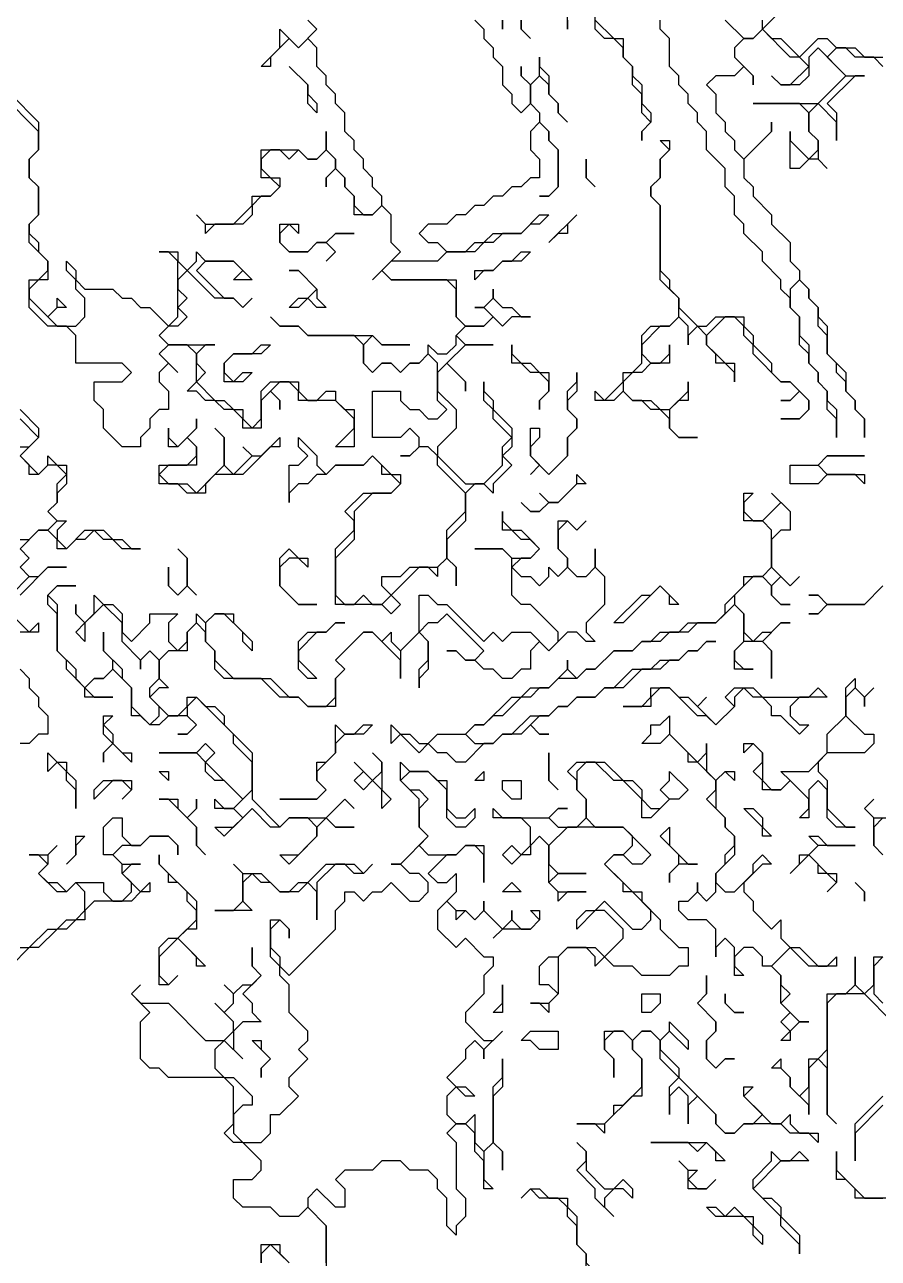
# Model space of a CAD drawing. Header units: metres. Extents: x 0 to 96.9, y 0 to 54.3.
# Drawn here: x 62.75 to 71.95, y 7.85 to 21.15 of the extents above; entities that cross this region are included whole.
import ezdxf

# ---------------------------------------------------------------- set-up
doc = ezdxf.new("R2010")
doc.units = ezdxf.units.M

msp = doc.modelspace()

# ---------------------------------------------------------------- linework, layer by layer
for points in [[(68.6, 21.2), (68.6, 21.1), (68.6, 21.3)], [(68.9, 21.2), (69.1, 21), (69.2, 21), (69.2, 20.8), (69.3, 20.7), (69.3, 20.6), (69.4, 20.5), (69.4, 20.3), (69.5, 20.2), (69.5, 20.1), (69.4, 20), (69.4, 19.9), (69.4, 20), (69.5, 20.1), (69.4, 20.2), (69.4, 20.4), (69.3, 20.5), (69.3, 20.7), (69.2, 20.8), (69.2, 20.9), (69.1, 21), (69, 21), (68.9, 21.1), (68.9, 21.3)], [(71, 21.4), (70.7, 21.1), (70.8, 21), (70.9, 21), (71.1, 20.8), (71.3, 21), (71.4, 21), (71.5, 20.9), (71.7, 20.9), (71.8, 20.8), (72, 20.8)], [(67.6, 21.2), (67.7, 21.1), (67.7, 21), (67.8, 20.9), (67.8, 20.8), (67.9, 20.7), (67.9, 20.5), (68, 20.4), (68, 20.3), (68.1, 20.2), (68.2, 20.3), (68.2, 20.5), (68.1, 20.6), (68.1, 20.7), (68.1, 20.6), (68.2, 20.5), (68.3, 20.6), (68.3, 20.8), (68.3, 20.7), (68.4, 20.6), (68.4, 20.4), (68.5, 20.3), (68.5, 20.2), (68.6, 20.1), (68.5, 20.2), (68.5, 20.3), (68.4, 20.4), (68.4, 20.5), (68.3, 20.6), (68.2, 20.5), (68.2, 20.3), (68.3, 20.2), (68.3, 20.1), (68.4, 20), (68.4, 19.9), (68.5, 19.8), (68.5, 19.4), (68.4, 19.3), (68.3, 19.3), (68.4, 19.3), (68.5, 19.4), (68.5, 19.8), (68.4, 19.9), (68.4, 20), (68.3, 20.1), (68.2, 20), (68.2, 19.8), (68.3, 19.7), (68.3, 19.5), (68.2, 19.5), (68.1, 19.4), (68, 19.4), (67.9, 19.3), (67.8, 19.3), (67.7, 19.2), (67.6, 19.2), (67.5, 19.1), (67.4, 19.1), (67.3, 19), (67.1, 19), (67, 18.9), (67.1, 18.8), (67.2, 18.8), (67.3, 18.7), (67.5, 18.7), (67.6, 18.8), (67.7, 18.8), (67.8, 18.9), (68.1, 18.9), (68.3, 19.1), (68.4, 19.1), (68.3, 19), (68.2, 19), (68.1, 18.9), (67.9, 18.9), (67.8, 18.8), (67.7, 18.8), (67.6, 18.7), (67.3, 18.7), (67.2, 18.6), (66.7, 18.6), (66.6, 18.5), (66.7, 18.4), (67.4, 18.4), (67.4, 18), (67.5, 17.9), (67.7, 17.9), (67.8, 18), (67.7, 18.1), (67.6, 18.1), (67.7, 18.1), (67.8, 18.2), (67.8, 18.3), (67.8, 18.2), (67.9, 18.1), (68, 18.1), (68.1, 18), (68.2, 18), (68, 18), (67.9, 17.9), (67.8, 18), (67.7, 17.9), (67.5, 17.9), (67.4, 17.8), (67.5, 17.7), (67.8, 17.7), (67.5, 17.7), (67.3, 17.5), (67.5, 17.3), (67.5, 17.2), (67.5, 17.3), (67.3, 17.5), (67.2, 17.4), (67.2, 17.2), (67.4, 17), (67.4, 16.8), (67.2, 16.6), (67.2, 16.5), (67.5, 16.2), (67.7, 16.2), (67.9, 16.4), (67.9, 16.6), (68, 16.7), (67.8, 16.9), (67.8, 17), (67.7, 17.1), (67.7, 17.3), (67.7, 17.2), (67.8, 17.1), (67.8, 17), (68, 16.8), (68, 16.6), (67.9, 16.5), (68, 16.4), (67.8, 16.2), (67.8, 16.1), (67.7, 16.2), (67.6, 16.2), (67.5, 16.1), (67.5, 15.8), (67.3, 15.6), (67.3, 15.4), (67.4, 15.3), (67.4, 15.1), (67.4, 15.3), (67.3, 15.4), (67.2, 15.3), (67.2, 15.2), (67.1, 15.3), (67, 15.3), (66.7, 15), (66.8, 14.9), (66.7, 14.8), (66.6, 14.9), (66.1, 14.9), (66.1, 15.5), (66.3, 15.7), (66.3, 15.8), (66.2, 15.9), (66.4, 16.1), (66.7, 16.1), (66.8, 16.2), (66.7, 16.3), (66.6, 16.3), (66.6, 16.4), (66.5, 16.5), (66.4, 16.4), (66.1, 16.4), (66, 16.3), (65.9, 16.3), (65.8, 16.2), (65.7, 16.2), (65.6, 16.1), (65.6, 16), (65.6, 16.4), (65.7, 16.4), (65.8, 16.5), (65.7, 16.6), (65.7, 16.7), (65.9, 16.5), (65.9, 16.4), (66, 16.3), (66.1, 16.4), (66.4, 16.4), (66.5, 16.5), (66.7, 16.3), (66.8, 16.3), (66.8, 16.2), (66.7, 16.1), (66.5, 16.1), (66.3, 15.9), (66.3, 15.6), (66.1, 15.4), (66.1, 15), (66.2, 14.9), (66.3, 14.9), (66.4, 15), (66.5, 14.9), (66.6, 14.9), (66.7, 15), (66.6, 15.1), (66.6, 15.2), (66.8, 15.2), (66.9, 15.3), (67.2, 15.3), (67.3, 15.4), (67.3, 15.7), (67.5, 15.9), (67.5, 16.1), (67.2, 16.4), (67.2, 16.5), (67.1, 16.6), (67, 16.6), (66.9, 16.5), (66.8, 16.5), (66.9, 16.5), (67, 16.6), (67, 16.7), (66.9, 16.8), (66.8, 16.7), (66.5, 16.7), (66.5, 17.2), (66.8, 17.2), (66.8, 17.1), (66.9, 17), (67, 17), (67.1, 16.9), (67.2, 16.9), (67.3, 17), (67.2, 17.1), (67.2, 17.5), (67.1, 17.6), (67, 17.5), (66.9, 17.5), (66.8, 17.4), (66.7, 17.5), (66.6, 17.5), (66.5, 17.4), (66.4, 17.5), (66.4, 17.7), (66.3, 17.8), (65.8, 17.8), (65.7, 17.9), (65.5, 17.9), (65.4, 18), (65.5, 17.9), (65.7, 17.9), (65.8, 17.8), (66.5, 17.8), (66.6, 17.7), (66.9, 17.7), (66.6, 17.7), (66.5, 17.8), (66.4, 17.7), (66.4, 17.5), (66.5, 17.4), (66.6, 17.5), (66.7, 17.5), (66.8, 17.4), (66.9, 17.5), (67, 17.5), (67.1, 17.6), (67.1, 17.7), (67.2, 17.6), (67.3, 17.6), (67.4, 17.7), (67.4, 17.8), (67.5, 17.9), (67.4, 18), (67.4, 18.3), (67.3, 18.4), (66.7, 18.4), (66.6, 18.5), (66.5, 18.4), (66.8, 18.7), (66.7, 18.8), (66.7, 19.1), (66.6, 19.2), (66.5, 19.1), (66.3, 19.1), (66.3, 19.3), (66.2, 19.4), (66.2, 19.5), (66.1, 19.6), (66, 19.5), (66, 19.4), (66, 19.5), (66.1, 19.6), (66.1, 19.7), (66, 19.8), (65.9, 19.7), (65.8, 19.7), (65.7, 19.8), (65.6, 19.7), (65.5, 19.8), (65.4, 19.8), (65.3, 19.7), (65.3, 19.6), (65.4, 19.5), (65.5, 19.5), (65.5, 19.4), (65.4, 19.3), (65.3, 19.3), (65.2, 19.2), (65.2, 19.1), (65.1, 19), (64.8, 19), (64.7, 18.9), (64.7, 19), (64.6, 19.1), (64.7, 19), (65, 19), (65.2, 19.2), (65.2, 19.3), (65.4, 19.3), (65.5, 19.4), (65.4, 19.5), (65.3, 19.5), (65.3, 19.8), (65.7, 19.8), (65.8, 19.7), (65.9, 19.7), (66, 19.8), (66, 20), (66, 19.8), (66.1, 19.7), (66.1, 19.6), (66.2, 19.5), (66.2, 19.4), (66.3, 19.3), (66.3, 19.2), (66.4, 19.1), (66.5, 19.1), (66.6, 19.2), (66.6, 19.3), (66.5, 19.4), (66.5, 19.5), (66.4, 19.6), (66.4, 19.7), (66.3, 19.8), (66.3, 19.9), (66.2, 20), (66.2, 20.2), (66.1, 20.3), (66.1, 20.4), (66, 20.5), (66, 20.6), (65.9, 20.7), (65.9, 20.9), (65.8, 21), (65.7, 20.9), (65.6, 21), (65.4, 20.8), (65.4, 20.7), (65.3, 20.7), (65.5, 20.9), (65.5, 21.1), (65.7, 20.9), (65.9, 21.1), (65.8, 21.2)], [(67.9, 21.2), (67.9, 21.1), (67.9, 21.2)], [(68.1, 21.2), (68.1, 21.1), (68.2, 21), (68.1, 21.1), (68.1, 21.2)], [(72, 20.7), (71.9, 20.8), (71.7, 20.8), (71.6, 20.9), (71.5, 20.9), (71.4, 20.8), (71.6, 20.6), (71.8, 20.6), (71.7, 20.6), (71.4, 20.3), (71.5, 20.2), (71.5, 19.9), (71.5, 20.1), (71.3, 20.3), (71.2, 20.2), (71.2, 20), (71.3, 19.9), (71.3, 19.7), (71.4, 19.6), (71.3, 19.7), (71.2, 19.7), (71.1, 19.6), (71, 19.6), (71, 20), (71, 19.9), (71.2, 19.7), (71.3, 19.8), (71.3, 19.9), (71.2, 20), (71.2, 20.2), (71.1, 20.3), (70.6, 20.3), (71.3, 20.3), (71.6, 20.6), (71.3, 20.9), (71.2, 20.8), (71.2, 20.6), (71.1, 20.5), (70.9, 20.5), (70.8, 20.6), (70.9, 20.5), (71, 20.5), (71.2, 20.7), (71.1, 20.8), (71, 20.8), (70.7, 21.1), (70.6, 21), (70.5, 21), (70.4, 20.9), (70.4, 20.8), (70.6, 20.6), (70.6, 20.5), (70.6, 20.6), (70.5, 20.7), (70.4, 20.6), (70.2, 20.6), (70.1, 20.5), (70.2, 20.4), (70.2, 20.2), (70.3, 20.1), (70.3, 20), (70.4, 19.9), (70.4, 19.8), (70.5, 19.7), (70.8, 20), (70.8, 20.1), (70.8, 20), (70.5, 19.7), (70.5, 19.5), (70.6, 19.4), (70.6, 19.3), (70.8, 19.1), (70.8, 19), (71, 18.8), (71, 18.6), (71.1, 18.5), (71.1, 18.4), (71.2, 18.3), (71.2, 18.2), (71.3, 18.1), (71.3, 18), (71.4, 17.9), (71.4, 17.6), (71.6, 17.4), (71.6, 17.2), (71.7, 17.1), (71.7, 17), (71.8, 16.9), (71.8, 16.7), (71.8, 16.9), (71.7, 17), (71.7, 17.1), (71.6, 17.2), (71.6, 17.3), (71.5, 17.4), (71.5, 17.5), (71.4, 17.6), (71.4, 17.8), (71.3, 17.9), (71.3, 18.1), (71.2, 18.2), (71.2, 18.3), (71.1, 18.4), (71, 18.3), (71, 18.1), (71.1, 18), (71.1, 17.8), (71.2, 17.7), (71.2, 17.5), (71.3, 17.4), (71.3, 17.3), (71.4, 17.2), (71.4, 17.1), (71.5, 17), (71.5, 16.7), (71.5, 16.9), (71.4, 17), (71.4, 17.2), (71.3, 17.3), (71.3, 17.4), (71.2, 17.5), (71.2, 17.6), (71.1, 17.7), (71.1, 18), (71, 18.1), (71, 18.2), (70.9, 18.3), (70.9, 18.4), (70.7, 18.6), (70.7, 18.7), (70.5, 18.9), (70.5, 19), (70.4, 19.1), (70.4, 19.3), (70.3, 19.4), (70.3, 19.6), (70.1, 19.8), (70.1, 20), (70, 20.1), (70, 20.2), (69.9, 20.3), (69.9, 20.4), (69.8, 20.5), (69.8, 20.6), (69.7, 20.7), (69.7, 21), (69.6, 21.1), (69.6, 21.2)], [(70.3, 21.2), (70.5, 21), (70.6, 21), (70.7, 21.1), (70.7, 21.2)], [(62.6, 20.4), (62.9, 20.1), (62.9, 19.8), (62.8, 19.7), (62.8, 19.5), (62.9, 19.4), (62.9, 19.1), (62.8, 19), (62.8, 18.9), (62.9, 18.8), (62.9, 18.7), (63, 18.6), (63, 18.4), (62.9, 18.4), (62.8, 18.3), (62.8, 18.2), (63, 18), (63.1, 18.1), (63.1, 18.2), (63.2, 18.1), (63.1, 18.1), (63, 18), (63.1, 17.9), (63.3, 17.9), (63.4, 18), (63.4, 18.2), (63.3, 18.3), (63.3, 18.4), (63.2, 18.5), (63.2, 18.6), (63.3, 18.5), (63.3, 18.4), (63.4, 18.3), (63.7, 18.3), (63.8, 18.2), (63.9, 18.2), (64, 18.1), (64.1, 18.1), (64.3, 17.9), (64.4, 18), (64.4, 18.6), (64.3, 18.7), (64.2, 18.7), (64.4, 18.7), (64.4, 18.6), (64.5, 18.5), (64.6, 18.6), (64.6, 18.7), (64.7, 18.6), (65, 18.6), (65.2, 18.4), (65, 18.4), (65.1, 18.5), (65, 18.6), (64.7, 18.6), (64.6, 18.5), (64.9, 18.2), (65, 18.2), (65.1, 18.1), (65.2, 18.2), (65.1, 18.1), (65, 18.2), (64.8, 18.2), (64.5, 18.5), (64.4, 18.4), (64.4, 18.3), (64.5, 18.2), (64.4, 18.1), (64.5, 18), (64.4, 17.9), (64.3, 17.9), (64.2, 17.8), (64.3, 17.7), (64.8, 17.7), (64.7, 17.7), (64.6, 17.6), (64.6, 17.5), (64.7, 17.4), (64.6, 17.3), (64.8, 17.1), (64.9, 17.1), (65, 17), (65.1, 17), (65.1, 16.9), (65.2, 16.8), (65.3, 16.9), (65.3, 17.2), (65.4, 17.3), (65.7, 17.3), (65.7, 17.2), (65.8, 17.1), (65.9, 17.1), (66, 17.2), (66.1, 17.2), (66.1, 17.1), (66.2, 17), (66.3, 17), (66.3, 16.6), (66.1, 16.6), (66.3, 16.8), (66.3, 16.9), (66.1, 17.1), (65.7, 17.1), (65.7, 17.2), (65.6, 17.3), (65.5, 17.3), (65.4, 17.2), (65.5, 17.1), (65.5, 17), (65.5, 17.1), (65.4, 17.2), (65.3, 17.1), (65.3, 16.8), (65.1, 16.8), (65.1, 16.9), (65, 17), (64.9, 17), (64.8, 17.1), (64.7, 17.1), (64.6, 17.2), (64.5, 17.2), (64.6, 17.3), (64.6, 17.6), (64.5, 17.7), (64.3, 17.7), (64.2, 17.6), (64.4, 17.4), (64.3, 17.5), (64.2, 17.4), (64.2, 17.3), (64.3, 17.2), (64.3, 17), (64.2, 17), (64.1, 16.9), (64.1, 16.8), (64, 16.7), (64, 16.6), (63.8, 16.6), (63.6, 16.8), (63.6, 17), (63.5, 17.1), (63.5, 17.3), (63.8, 17.3), (63.9, 17.4), (63.8, 17.5), (63.3, 17.5), (63.3, 17.8), (63.2, 17.9), (63, 17.9), (62.8, 18.1), (62.8, 18.4), (62.9, 18.4), (63, 18.5), (63, 18.6), (62.8, 18.8), (62.8, 19), (62.9, 19.1), (62.9, 19.4), (62.8, 19.5), (62.8, 19.7), (62.9, 19.8), (62.9, 20), (62.5, 20.4)], [(62.7, 17), (62.9, 16.8), (62.9, 16.7), (62.7, 16.5), (62.9, 16.3), (63, 16.4), (63, 16.5), (63.1, 16.4), (63.2, 16.4), (63.2, 16.2), (63.1, 16.1), (63.1, 16), (63, 15.9), (63.1, 15.8), (63.2, 15.8), (63.1, 15.7), (63.1, 15.6), (63.2, 15.5), (63.4, 15.7), (63.6, 15.7), (63.7, 15.6), (63.8, 15.6), (63.9, 15.5), (64, 15.5), (63.8, 15.5), (63.7, 15.6), (63.6, 15.6), (63.5, 15.7), (63.4, 15.6), (63.3, 15.6), (63.2, 15.5), (63.1, 15.5), (63.1, 15.6), (63, 15.7), (62.9, 15.7), (62.7, 15.5), (62.8, 15.4), (62.7, 15.3), (62.8, 15.2), (62.9, 15.2), (63, 15.3), (63.2, 15.3), (63, 15.3), (62.7, 15)], [(62.7, 16.6), (62.8, 16.6), (62.9, 16.7), (62.7, 16.9)], [(62.7, 15.6), (62.8, 15.6), (62.9, 15.7), (63, 15.7), (63.1, 15.8), (63, 15.9), (63.1, 16), (63.1, 16.2), (63.2, 16.3), (63.1, 16.4), (63, 16.4), (62.9, 16.3), (62.8, 16.3), (62.8, 16.4), (62.7, 16.5)], [(62.7, 15.3), (62.8, 15.4), (62.7, 15.5)], [(62.6, 15), (62.8, 15.2), (62.7, 15.3)], [(72, 15.1), (71.8, 14.9), (71.4, 14.9), (71.3, 14.8), (71.2, 14.8), (71.3, 14.8), (71.4, 14.9), (71.3, 15), (71.2, 15), (71.3, 15), (71.4, 14.9), (71.8, 14.9), (72, 15.1)], [(62.5, 14.9), (62.8, 14.6), (62.9, 14.7), (62.9, 14.6), (62.7, 14.6)], [(62.7, 14.2), (62.8, 14.1), (62.8, 14), (62.9, 13.9), (62.9, 13.8), (63, 13.7), (63, 13.5), (62.9, 13.5), (62.8, 13.4), (62.7, 13.4)], [(66, 7.8), (66, 8.2), (65.8, 8.4), (65.7, 8.3), (65.5, 8.3), (65.4, 8.4), (65.1, 8.4), (65, 8.5), (65, 8.7), (65.2, 8.7), (65.3, 8.8), (65.3, 8.9), (65.1, 9.1), (65, 9.1), (64.9, 9.2), (65, 9.3), (65, 9.7), (64.9, 9.8), (64.3, 9.8), (64.2, 9.9), (64.1, 9.9), (64, 10), (64, 10.4), (64.1, 10.5), (63.9, 10.7), (64, 10.8), (63.9, 10.7), (64, 10.6), (64.3, 10.6), (64.7, 10.2), (64.9, 10.2), (65, 10.3), (65, 10.4), (64.8, 10.6), (64.9, 10.5), (65, 10.6), (65, 10.7), (64.9, 10.8), (65, 10.7), (65.1, 10.8), (65.2, 10.8), (65.3, 10.9), (65.2, 11), (65.2, 11.2), (65.2, 11), (65.3, 10.9), (65.1, 10.7), (65.2, 10.6), (65.2, 10.5), (65.3, 10.4), (65.1, 10.4), (65, 10.3), (65, 10.1), (65.1, 10), (64.9, 10.2), (64.8, 10.1), (64.8, 9.9), (64.9, 9.8), (65, 9.8), (65.2, 9.6), (65.2, 9.5), (65.1, 9.5), (65, 9.4), (65, 9.2), (65.1, 9.1), (65.3, 9.1), (65.4, 9.2), (65.4, 9.4), (65.5, 9.4), (65.7, 9.6), (65.6, 9.7), (65.6, 9.8), (65.8, 10), (65.7, 10.1), (65.8, 10.2), (65.8, 10.3), (65.6, 10.5), (65.6, 10.8), (65.5, 10.9), (65.5, 11), (65.4, 11.1), (65.4, 11.5), (65.5, 11.5), (65.6, 11.4), (65.6, 11.3), (65.6, 11.4), (65.5, 11.5), (65.4, 11.4), (65.4, 11.2), (65.5, 11.1), (65.5, 11), (65.6, 10.9), (66.1, 11.4), (66.1, 11.6), (66.2, 11.7), (66.2, 11.8), (66.3, 11.8), (66.4, 11.7), (66.5, 11.8), (66.6, 11.8), (66.7, 11.9), (66.9, 11.7), (67, 11.7), (67.1, 11.8), (67.1, 11.9), (67, 12), (66.9, 12), (66.8, 12.1), (66.7, 12.1), (66.8, 12.1), (67.1, 12.4), (67, 12.5), (67, 12.8), (66.8, 13), (66.8, 13.2), (66.9, 13.1), (67.1, 13.1), (67.2, 13), (67.3, 13), (67.3, 12.7), (67.4, 12.6), (67.5, 12.6), (67.6, 12.7), (67.6, 12.6), (67.5, 12.5), (67.4, 12.5), (67.3, 12.6), (67.3, 12.9), (67.1, 13.1), (66.9, 13.1), (66.8, 13), (66.9, 12.9), (67, 12.9), (67.1, 12.8), (67, 12.7), (67, 12.5), (67.1, 12.4), (67, 12.3), (67.1, 12.2), (67.4, 12.2), (67.5, 12.3), (67.7, 12.3), (67.7, 11.9), (67.7, 12.2), (67.6, 12.3), (67.5, 12.3), (67.4, 12.2), (67.3, 12.2), (67.1, 12), (67.2, 11.9), (67.3, 11.9), (67.4, 12), (67.4, 11.8), (67.3, 11.7), (67.4, 11.6), (67.5, 11.6), (67.6, 11.5), (67.7, 11.6), (67.7, 11.7), (67.7, 11.6), (67.9, 11.4), (68, 11.5), (68, 11.6), (68, 11.5), (68.1, 11.4), (68.2, 11.4), (68.3, 11.5), (68.2, 11.6), (68.3, 11.6), (68.3, 11.5), (68.2, 11.4), (67.9, 11.4), (67.8, 11.3), (67.9, 11.4), (67.7, 11.6), (67.6, 11.5), (67.5, 11.6), (67.4, 11.5), (67.4, 11.6), (67.3, 11.7), (67.2, 11.6), (67.2, 11.4), (67.4, 11.2), (67.5, 11.3), (67.7, 11.1), (67.8, 11.1), (67.8, 11), (67.7, 10.9), (67.7, 10.7), (67.5, 10.5), (67.5, 10.4), (67.7, 10.2), (67.8, 10.2), (67.9, 10.3), (67.7, 10.1), (67.7, 10), (67.7, 10.1), (67.6, 10.2), (67.5, 10.1), (67.5, 10), (67.3, 9.8), (67.4, 9.7), (67.5, 9.7), (67.6, 9.6), (67.5, 9.6), (67.4, 9.7), (67.3, 9.6), (67.3, 9.4), (67.4, 9.3), (67.5, 9.3), (67.6, 9.4), (67.6, 9.1), (67.7, 9), (67.8, 9.1), (67.8, 9.7), (67.9, 9.8), (67.9, 10), (67.9, 9.7), (67.8, 9.6), (67.8, 9.1), (67.9, 9), (67.9, 8.8), (67.9, 9), (67.8, 9.1), (67.7, 9), (67.7, 8.7), (67.8, 8.6), (67.7, 8.6), (67.7, 8.9), (67.6, 9), (67.6, 9.2), (67.5, 9.3), (67.4, 9.3), (67.3, 9.2), (67.4, 9.1), (67.4, 8.6), (67.5, 8.5), (67.5, 8.3), (67.4, 8.2), (67.4, 8.1), (67.3, 8.2), (67.3, 8.5), (67.2, 8.6), (67.2, 8.7), (67.1, 8.8), (66.9, 8.8), (66.8, 8.9), (66.6, 8.9), (66.5, 8.8), (66.2, 8.8), (66.1, 8.7), (66.2, 8.6), (66.2, 8.4), (66.1, 8.4), (65.9, 8.6), (65.8, 8.5), (65.8, 8.4), (66, 8.2), (66, 7.7)], [(72, 12.2), (71.9, 12.3), (71.9, 12.6), (71.8, 12.7), (71.9, 12.8), (71.8, 12.7), (71.9, 12.6), (72.1, 12.6)], [(62.7, 11.2), (62.8, 11.2), (63, 11.4), (63.1, 11.4), (63.2, 11.5), (63.3, 11.5), (63.4, 11.6), (63.4, 11.8), (63.3, 11.9), (63.2, 11.8), (63.1, 11.8), (62.9, 12), (63, 12.1), (62.9, 12.2), (62.8, 12.2), (63, 12.2), (63.1, 12.3), (63, 12.2), (63, 12.1), (62.9, 12), (63, 11.9), (63.1, 11.9), (63.2, 11.8), (63.3, 11.9), (63.6, 11.9), (63.6, 11.8), (63.7, 11.7), (63.8, 11.7), (63.9, 11.8), (63.9, 11.9), (63.8, 12), (63.8, 12.1), (63.7, 12.2), (63.6, 12.2), (63.6, 12.5), (63.7, 12.6), (63.8, 12.6), (63.8, 12.4), (63.9, 12.3), (64, 12.3), (64.1, 12.4), (64.3, 12.4), (64.4, 12.3), (64.4, 12.2), (64.4, 12.3), (64.3, 12.4), (64.1, 12.4), (64, 12.3), (63.8, 12.3), (63.7, 12.2), (63.8, 12.1), (64, 12.1), (63.9, 12.1), (63.8, 12), (64, 11.8), (64.1, 11.9), (64.1, 11.8), (64, 11.8), (63.9, 11.7), (63.5, 11.7), (63.4, 11.6), (63.4, 11.5), (63.3, 11.5), (63.2, 11.4), (63.1, 11.4), (62.9, 11.2), (62.8, 11.2), (62.6, 11)], [(72, 12.6), (71.9, 12.5), (71.9, 12.3), (72, 12.2)], [(72.1, 10.4), (71.8, 10.7), (71.5, 10.7), (71.4, 10.6), (71.4, 9.4), (71.5, 9.3), (71.4, 9.4), (71.4, 9.9), (71.3, 10), (71.2, 9.9), (71.2, 9.4), (71.2, 9.5), (71, 9.7), (71, 9.8), (70.9, 9.9), (70.8, 9.9), (70.9, 10), (70.9, 9.9), (71, 9.8), (71, 9.7), (71.1, 9.6), (71.2, 9.7), (71.2, 10), (71.3, 10), (71.4, 10.1), (71.4, 10.7), (71.6, 10.7), (71.7, 10.8), (71.7, 11.1), (71.7, 10.8), (71.8, 10.7), (71.9, 10.8), (71.9, 11.1), (72, 11.1)], [(72, 11.1), (71.9, 11), (71.9, 10.7), (72, 10.6)], [(72, 9.5), (71.7, 9.2), (71.7, 8.9), (71.7, 9.3), (72, 9.6)], [(72.1, 8.5), (71.7, 8.5), (71.7, 8.6), (71.6, 8.7), (71.5, 8.7), (71.5, 9), (71.5, 8.8), (71.8, 8.5), (72, 8.5)], [(65.3, 7.8), (65.3, 8), (65.5, 8), (65.5, 7.9), (65.6, 7.8)], [(65.6, 7.8), (65.4, 8), (65.3, 7.9), (65.3, 7.8)]]:
    msp.add_lwpolyline(points)
for points in [[(65.9, 20.2), (65.8, 20.3), (65.8, 20.5), (65.6, 20.7), (65.8, 20.5), (65.8, 20.4), (65.9, 20.3)], [(69.8, 16.7), (69.7, 16.8), (69.7, 16.9), (69.6, 17), (69.5, 17), (69.4, 17.1), (69.3, 17.1), (69.2, 17.2), (69.1, 17.1), (68.9, 17.1), (68.9, 17.2), (69, 17.1), (69.2, 17.3), (69.2, 17.4), (69.3, 17.4), (69.4, 17.5), (69.4, 17.8), (69.5, 17.9), (69.7, 17.9), (69.8, 18), (69.8, 18.2), (69.6, 18.4), (69.6, 19.2), (69.5, 19.3), (69.5, 19.4), (69.6, 19.5), (69.6, 19.7), (69.7, 19.8), (69.6, 19.9), (69.7, 19.9), (69.7, 19.8), (69.6, 19.7), (69.6, 19.5), (69.5, 19.4), (69.5, 19.3), (69.6, 19.2), (69.6, 18.5), (69.7, 18.4), (69.7, 18.3), (69.8, 18.2), (69.8, 18.1), (70, 17.9), (70.1, 17.9), (70.2, 18), (70.5, 18), (70.5, 17.9), (70.6, 17.8), (70.6, 17.7), (70.8, 17.5), (70.8, 17.4), (70.9, 17.3), (71, 17.3), (71.2, 17.1), (71.2, 17), (71.1, 16.9), (70.9, 16.9), (71.1, 16.9), (71.2, 17), (71.2, 17.1), (71.1, 17.2), (71, 17.1), (70.9, 17.1), (71, 17.1), (71.1, 17.2), (71, 17.3), (70.9, 17.3), (70.6, 17.6), (70.6, 17.7), (70.5, 17.8), (70.5, 17.9), (70.4, 18), (70.3, 18), (70.1, 17.8), (70.1, 17.7), (70.3, 17.5), (70.4, 17.5), (70.4, 17.3), (70.4, 17.4), (70.3, 17.5), (70.2, 17.5), (70.2, 17.6), (70.1, 17.7), (70.1, 17.8), (70, 17.9), (69.9, 17.8), (69.9, 17.7), (69.9, 17.9), (69.8, 18), (69.7, 17.9), (69.6, 17.9), (69.4, 17.7), (69.4, 17.6), (69.5, 17.5), (69.6, 17.5), (69.7, 17.6), (69.7, 17.7), (69.7, 17.5), (69.5, 17.5), (69.4, 17.4), (69.3, 17.4), (69.2, 17.3), (69.2, 17.2), (69.3, 17.1), (69.5, 17.1), (69.6, 17), (69.7, 17), (69.9, 17.2), (69.9, 17.3), (69.9, 17.1), (69.8, 17.1), (69.7, 17), (69.7, 16.8), (69.8, 16.7), (70, 16.7)], [(68.9, 19.4), (68.8, 19.5), (68.8, 19.7), (68.8, 19.5)], [(68.4, 18.8), (68.7, 19.1), (68.6, 19), (68.6, 18.9), (68.5, 18.9)], [(66, 18.6), (66.1, 18.7), (66, 18.8), (65.9, 18.8), (65.8, 18.7), (65.6, 18.7), (65.5, 18.8), (65.5, 19), (65.7, 19), (65.7, 18.9), (65.6, 19), (65.5, 18.9), (65.5, 18.8), (65.6, 18.7), (65.8, 18.7), (65.9, 18.8), (66, 18.8), (66.1, 18.9), (66.3, 18.9), (66.1, 18.9), (66, 18.8), (66.1, 18.7)], [(67.6, 18.4), (67.6, 18.5), (67.8, 18.5), (67.9, 18.6), (68, 18.6), (68.1, 18.7), (68.2, 18.7), (68.1, 18.6), (67.9, 18.6), (67.8, 18.5), (67.7, 18.5)], [(65.6, 18.1), (65.7, 18.2), (65.8, 18.2), (65.9, 18.3), (65.7, 18.5), (65.6, 18.5), (65.7, 18.5), (65.9, 18.3), (65.9, 18.2), (66, 18.1), (65.9, 18.1), (65.8, 18.2), (65.7, 18.1)], [(64.9, 17.3), (64.9, 17.5), (65, 17.6), (65.2, 17.6), (65.3, 17.7), (65.4, 17.7), (65.3, 17.6), (65, 17.6), (64.9, 17.5), (64.9, 17.4), (65, 17.3), (65.1, 17.4), (65.2, 17.4), (65.1, 17.3)], [(68.3, 17), (68.3, 17.1), (68.4, 17.2), (68.4, 17.3), (68.3, 17.4), (68.2, 17.4), (68.1, 17.5), (68, 17.5), (68, 17.7), (68, 17.6), (68.1, 17.5), (68.2, 17.5), (68.3, 17.4), (68.4, 17.4), (68.4, 17.2), (68.3, 17.1)], [(68.2, 16.3), (68.3, 16.4), (68.2, 16.5), (68.2, 16.8), (68.3, 16.8), (68.3, 16.7), (68.2, 16.6), (68.2, 16.5), (68.4, 16.3), (68.6, 16.5), (68.6, 16.7), (68.7, 16.8), (68.7, 16.9), (68.6, 17), (68.6, 17.2), (68.7, 17.3), (68.7, 17.4), (68.7, 17.2), (68.6, 17.1), (68.6, 17), (68.7, 16.9), (68.7, 16.8), (68.6, 16.7), (68.6, 16.5), (68.4, 16.3), (68.3, 16.4)], [(64.5, 16.1), (64.4, 16.2), (64.2, 16.2), (64.2, 16.4), (64.5, 16.4), (64.6, 16.5), (64.6, 16.6), (64.5, 16.7), (64.4, 16.6), (64.3, 16.6), (64.3, 16.8), (64.3, 16.7), (64.4, 16.6), (64.6, 16.8), (64.6, 16.9), (64.6, 16.8), (64.5, 16.7), (64.6, 16.6), (64.6, 16.4), (64.3, 16.4), (64.2, 16.3), (64.3, 16.2), (64.5, 16.2), (64.6, 16.1), (64.9, 16.4), (64.9, 16.7), (64.8, 16.8), (64.9, 16.7), (64.9, 16.4), (65, 16.3), (65.2, 16.5), (65.1, 16.6), (65.2, 16.5), (65.3, 16.5), (65.5, 16.7), (65.5, 16.6), (65.4, 16.6), (65.1, 16.3), (64.8, 16.3), (64.7, 16.2), (64.7, 16.1)], [(71, 16.2), (71, 16.4), (71.3, 16.4), (71.4, 16.5), (71.8, 16.5), (71.4, 16.5), (71.3, 16.4), (71.4, 16.3), (71.8, 16.3), (71.8, 16.2), (71.7, 16.3), (71.4, 16.3), (71.3, 16.2)], [(68.2, 15.9), (68.1, 16), (68.2, 15.9), (68.3, 15.9), (68.4, 16), (68.3, 16.1), (68.4, 16), (68.5, 16), (68.7, 16.2), (68.7, 16.3), (68.8, 16.2), (68.7, 16.2), (68.5, 16), (68.4, 16), (68.3, 15.9)], [(67.4, 13.2), (67.3, 13.3), (67.2, 13.3), (67.1, 13.4), (67, 13.3), (66.8, 13.5), (66.7, 13.4), (66.7, 13.6), (66.8, 13.5), (66.9, 13.5), (67, 13.4), (67.1, 13.4), (67.2, 13.5), (67.5, 13.5), (67.6, 13.6), (67.7, 13.6), (68, 13.9), (68.1, 13.9), (68.2, 14), (68.4, 14), (68.6, 14.2), (68.6, 14.3), (68.6, 14.2), (68.7, 14.1), (68.8, 14.2), (68.9, 14.2), (69.1, 14.4), (69.3, 14.4), (69.4, 14.5), (69.5, 14.5), (69.6, 14.6), (69.8, 14.6), (69.9, 14.7), (70.2, 14.7), (70.3, 14.8), (70.3, 14.9), (70.5, 15.1), (70.5, 15.2), (70.7, 15.2), (70.8, 15.3), (70.8, 15.7), (70.7, 15.8), (70.5, 15.8), (70.5, 16.1), (70.6, 16.1), (70.5, 16), (70.5, 15.9), (70.6, 15.8), (70.7, 15.8), (70.9, 16), (70.8, 16.1), (71, 15.9), (71, 15.7), (70.9, 15.7), (70.8, 15.6), (70.8, 15.3), (71, 15.1), (71.1, 15.2), (71, 15.1), (70.9, 15.2), (70.8, 15.1), (70.8, 15), (70.9, 14.9), (71, 14.9), (70.9, 14.9), (70.8, 15), (70.8, 15.1), (70.7, 15.2), (70.6, 15.2), (70.4, 15), (70.4, 14.9), (70.5, 14.8), (70.5, 14.6), (70.6, 14.5), (70.7, 14.6), (70.8, 14.6), (70.9, 14.7), (71, 14.7), (70.9, 14.7), (70.7, 14.5), (70.8, 14.4), (70.8, 14.1), (70.8, 14.4), (70.7, 14.5), (70.5, 14.5), (70.4, 14.4), (70.4, 14.3), (70.5, 14.2), (70.6, 14.2), (70.4, 14.2), (70.4, 14.4), (70.5, 14.5), (70.5, 14.8), (70.4, 14.9), (70.2, 14.7), (70, 14.7), (69.9, 14.6), (69.7, 14.6), (69.6, 14.5), (69.4, 14.5), (69.3, 14.4), (69.1, 14.4), (68.9, 14.2), (68.8, 14.2), (68.7, 14.1), (68.5, 14.1), (68.4, 14), (68.3, 14), (68.2, 13.9), (68.1, 13.9), (67.9, 13.7), (67.8, 13.7), (67.7, 13.6), (67.6, 13.6), (67.5, 13.5), (67.6, 13.4), (67.8, 13.4), (67.9, 13.5), (68, 13.5), (68.2, 13.7), (68.4, 13.7), (68.5, 13.8), (68.6, 13.8), (68.7, 13.9), (68.9, 13.9), (69, 14), (69.1, 14), (69.3, 14.2), (69.5, 14.2), (69.6, 14.3), (69.8, 14.3), (69.9, 14.4), (70, 14.4), (70.1, 14.5), (70.2, 14.5), (70.1, 14.5), (70, 14.4), (69.9, 14.4), (69.8, 14.3), (69.7, 14.3), (69.6, 14.2), (69.4, 14.2), (69.2, 14), (69, 14), (68.9, 13.9), (68.7, 13.9), (68.6, 13.8), (68.5, 13.8), (68.4, 13.7), (68.3, 13.7), (68.2, 13.6), (68.3, 13.5), (68.4, 13.5), (68.3, 13.5), (68.2, 13.6), (68.1, 13.5), (67.9, 13.5), (67.8, 13.4), (67.7, 13.4), (67.5, 13.2)], [(65.6, 12.1), (65.5, 12.2), (65.7, 12.2), (65.9, 12.4), (65.9, 12.5), (65.8, 12.6), (65.6, 12.6), (65.5, 12.5), (65.4, 12.5), (65.2, 12.7), (64.9, 12.4), (64.8, 12.5), (65, 12.5), (65.1, 12.6), (65, 12.7), (64.8, 12.7), (64.8, 12.8), (64.9, 12.7), (65, 12.7), (65.1, 12.8), (64.9, 13), (64.8, 13), (64.7, 13.1), (64.7, 13.2), (64.6, 13.3), (64.2, 13.3), (64.6, 13.3), (64.7, 13.4), (64.8, 13.3), (64.7, 13.2), (65.1, 12.8), (65.2, 12.9), (65.2, 13.2), (65, 13.4), (65, 13.5), (64.6, 13.9), (64.5, 13.8), (64.5, 13.7), (64.6, 13.6), (64.5, 13.5), (64.4, 13.5), (64.5, 13.5), (64.6, 13.6), (64.5, 13.7), (64.3, 13.7), (64.2, 13.6), (64.1, 13.6), (64, 13.7), (63.9, 13.7), (63.9, 14), (63.7, 14.2), (63.6, 14.1), (63.5, 14.1), (63.4, 14), (63.5, 13.9), (63.7, 13.9), (63.4, 13.9), (63.4, 14), (63.2, 14.2), (63.2, 14.3), (63.1, 14.4), (63.1, 14.8), (63, 14.9), (63, 15), (63.1, 15.1), (63.3, 15.1), (63.1, 15.1), (63, 15), (63.1, 14.9), (63.1, 14.4), (63.3, 14.2), (63.3, 14.1), (63.4, 14), (63.5, 14.1), (63.6, 14.1), (63.7, 14.2), (63.7, 14.3), (63.6, 14.4), (63.6, 14.6), (63.6, 14.4), (63.8, 14.2), (63.8, 14.1), (63.9, 14), (63.9, 13.8), (64.1, 13.6), (64.2, 13.7), (64.2, 13.8), (64.1, 13.9), (64.1, 14), (64.2, 14.1), (64.2, 14.3), (64.1, 14.4), (64, 14.3), (64, 14.2), (64, 14.3), (63.8, 14.5), (63.8, 14.7), (63.6, 14.9), (63.4, 14.7), (63.4, 14.5), (63.3, 14.6), (63.4, 14.7), (63.3, 14.8), (63.3, 14.9), (63.3, 14.8), (63.4, 14.7), (63.5, 14.8), (63.5, 15), (63.6, 14.9), (63.7, 14.9), (63.8, 14.8), (63.8, 14.6), (63.9, 14.5), (64.1, 14.7), (64.1, 14.8), (64.4, 14.8), (64.3, 14.7), (64.3, 14.5), (64.4, 14.4), (64.5, 14.5), (64.5, 14.6), (64.6, 14.7), (64.6, 14.8), (64.7, 14.7), (64.8, 14.8), (65, 14.8), (65, 14.7), (65.2, 14.5), (65.2, 14.4), (65.1, 14.5), (65.1, 14.6), (64.9, 14.8), (64.8, 14.8), (64.7, 14.7), (64.7, 14.5), (64.8, 14.4), (64.8, 14.3), (65, 14.1), (65.4, 14.1), (65.6, 13.9), (65.7, 13.9), (65.8, 13.8), (66, 13.8), (66.1, 13.9), (66.1, 14.1), (66.2, 14.2), (66.1, 14.3), (66.4, 14.6), (66.5, 14.6), (66.6, 14.5), (66.7, 14.6), (66.7, 14.5), (66.8, 14.4), (67, 14.6), (67, 15), (67.1, 15), (67.2, 14.9), (67.3, 14.9), (67.7, 14.5), (67.8, 14.6), (67.9, 14.5), (68, 14.6), (68.2, 14.6), (68.4, 14.4), (68.5, 14.5), (68.5, 14.6), (68.2, 14.9), (68.1, 14.9), (68, 15), (68, 15.4), (67.9, 15.5), (67.6, 15.5), (67.9, 15.5), (68, 15.4), (68.2, 15.4), (68.3, 15.5), (68.2, 15.6), (68.1, 15.6), (68, 15.7), (67.9, 15.7), (67.9, 15.9), (67.9, 15.8), (68, 15.7), (68.1, 15.7), (68.3, 15.5), (68.2, 15.4), (68.1, 15.4), (68, 15.3), (68.1, 15.2), (68.2, 15.2), (68.3, 15.1), (68.4, 15.2), (68.4, 15.3), (68.5, 15.2), (68.6, 15.3), (68.6, 15.4), (68.5, 15.5), (68.5, 15.8), (68.6, 15.8), (68.7, 15.7), (68.8, 15.8), (68.7, 15.7), (68.6, 15.8), (68.5, 15.7), (68.5, 15.5), (68.6, 15.4), (68.6, 15.3), (68.7, 15.2), (68.8, 15.2), (68.9, 15.3), (68.9, 15.5), (68.9, 15.3), (69, 15.2), (69, 14.9), (68.8, 14.7), (68.8, 14.6), (68.9, 14.5), (68.8, 14.5), (68.7, 14.6), (68.6, 14.6), (68.4, 14.4), (68.3, 14.5), (68.2, 14.4), (68.2, 14.2), (68.1, 14.2), (68, 14.1), (67.9, 14.1), (67.8, 14.2), (67.7, 14.2), (67.6, 14.3), (67.5, 14.3), (67.4, 14.4), (67.3, 14.4), (67.4, 14.4), (67.5, 14.3), (67.6, 14.3), (67.7, 14.4), (67.3, 14.8), (67.2, 14.7), (67.1, 14.7), (67, 14.6), (67.1, 14.5), (67.1, 14.2), (67, 14.1), (67, 14), (67, 14.2), (67.1, 14.3), (67.1, 14.5), (67, 14.6), (66.8, 14.4), (66.8, 14.1), (66.8, 14.3), (66.5, 14.6), (66.4, 14.6), (66.1, 14.3), (66.2, 14.2), (66.1, 14.1), (66.1, 13.8), (65.8, 13.8), (65.7, 13.9), (65.5, 13.9), (65.3, 14.1), (64.9, 14.1), (64.8, 14.2), (64.8, 14.4), (64.7, 14.5), (64.7, 14.6), (64.6, 14.7), (64.5, 14.6), (64.5, 14.4), (64.3, 14.4), (64.2, 14.3), (64.2, 14.1), (64.3, 14), (64.2, 14), (64.1, 13.9), (64.3, 13.7), (64.4, 13.7), (64.5, 13.8), (64.5, 13.9), (64.6, 13.9), (64.7, 13.8), (64.8, 13.8), (64.9, 13.7), (64.9, 13.6), (65.2, 13.3), (65.2, 12.8), (65.5, 12.5), (65.6, 12.6), (66, 12.6), (66.2, 12.8), (66.3, 12.7), (66.2, 12.8), (66, 12.6), (66.1, 12.5), (66.3, 12.5), (66.1, 12.5), (66, 12.6), (65.9, 12.5), (65.9, 12.4)], [(64.4, 15), (64.3, 15.1), (64.3, 15.3), (64.3, 15.1), (64.4, 15), (64.5, 15.1), (64.5, 15.4), (64.4, 15.5), (64.5, 15.4), (64.5, 15.1), (64.6, 15), (64.5, 15.1)], [(65.7, 14.9), (65.5, 15.1), (65.5, 15.4), (65.6, 15.5), (65.7, 15.4), (65.8, 15.4), (65.8, 15.3), (65.7, 15.4), (65.6, 15.4), (65.5, 15.3), (65.5, 15.1), (65.7, 14.9), (65.9, 14.9)], [(69.1, 14.7), (69.4, 15), (69.5, 15), (69.6, 15.1), (69.8, 14.9), (69.7, 14.9), (69.7, 15), (69.6, 15.1), (69.2, 14.7)], [(65.8, 14.1), (65.7, 14.2), (65.7, 14.5), (65.8, 14.6), (66, 14.6), (66.1, 14.7), (66.2, 14.7), (66.1, 14.7), (66, 14.6), (65.9, 14.6), (65.7, 14.4), (65.7, 14.3), (65.9, 14.1)], [(71.5, 12.5), (71.4, 12.6), (71.4, 12.9), (71.3, 13), (71.2, 12.9), (71.2, 12.6), (71.1, 12.6), (71.2, 12.7), (71.2, 12.8), (71, 13), (70.9, 12.9), (70.7, 12.9), (70.7, 13), (70.6, 13.1), (70.7, 13.2), (70.7, 13.3), (70.6, 13.4), (70.5, 13.3), (70.5, 13.4), (70.6, 13.4), (70.7, 13.3), (70.7, 13), (70.8, 12.9), (70.9, 12.9), (71, 13), (70.9, 13.1), (71.2, 13.1), (71.4, 13.3), (71.4, 13.5), (71.6, 13.7), (71.6, 14), (71.7, 14.1), (71.7, 14), (71.8, 13.9), (71.9, 14), (71.8, 13.9), (71.8, 13.8), (71.8, 13.9), (71.7, 14), (71.6, 13.9), (71.6, 13.7), (71.8, 13.5), (71.9, 13.5), (71.9, 13.4), (71.8, 13.3), (71.4, 13.3), (71.3, 13.2), (71.3, 13.1), (71.4, 13), (71.4, 12.7), (71.6, 12.5), (71.7, 12.5)], [(71.1, 13.5), (70.9, 13.7), (70.8, 13.7), (70.8, 13.8), (70.7, 13.9), (70.6, 13.9), (70.5, 14), (70.4, 13.9), (70.4, 13.8), (70.2, 13.6), (70.1, 13.7), (70, 13.7), (69.7, 14), (69.6, 14), (69.5, 13.9), (69.5, 13.8), (69.2, 13.8), (69.4, 13.8), (69.5, 13.9), (69.5, 14), (69.7, 14), (69.8, 13.9), (69.9, 13.9), (70, 13.8), (70.1, 13.9), (70, 13.8), (70.2, 13.6), (70.4, 13.8), (70.3, 13.9), (70.4, 14), (70.6, 14), (70.7, 13.9), (71.2, 13.9), (71.3, 14), (71.4, 13.9), (71.1, 13.9), (71, 13.8), (71, 13.7), (71.1, 13.6), (71.2, 13.6)], [(63.6, 13.2), (63.6, 13.3), (63.7, 13.4), (63.6, 13.5), (63.6, 13.7), (63.7, 13.7), (63.6, 13.6), (63.7, 13.5), (63.7, 13.4), (63.8, 13.3), (63.9, 13.3), (63.9, 13.2), (63.7, 13.4), (63.6, 13.3)], [(70.9, 10.2), (71, 10.3), (70.9, 10.4), (71, 10.5), (70.9, 10.6), (70.9, 10.9), (70.8, 11), (70.7, 11), (70.7, 11.1), (70.6, 11.2), (70.5, 11.2), (70.4, 11.1), (70.4, 11), (70.5, 10.9), (70.4, 10.9), (70.4, 11.2), (70.3, 11.3), (70.2, 11.2), (70.2, 11.1), (70.2, 11.4), (70.1, 11.5), (69.9, 11.5), (69.8, 11.6), (69.8, 11.7), (69.9, 11.7), (70, 11.8), (70, 11.9), (70, 11.8), (70.1, 11.7), (70.2, 11.8), (70.2, 12), (70.3, 12.1), (70.3, 12.2), (70.4, 12.3), (70.4, 12.4), (70.3, 12.5), (70.3, 12.6), (70.1, 12.8), (70.2, 12.9), (70.2, 13), (70, 13.2), (69.9, 13.2), (69.9, 13.3), (69.7, 13.5), (69.6, 13.4), (69.4, 13.4), (69.5, 13.5), (69.5, 13.6), (69.6, 13.6), (69.7, 13.7), (69.7, 13.5), (70, 13.2), (70.1, 13.3), (70.1, 13.4), (70.1, 13.1), (70.2, 13), (70.3, 13.1), (70.4, 13.1), (70.4, 13), (70.3, 13.1), (70.2, 13), (70.2, 12.7), (70.3, 12.6), (70.3, 12.5), (70.4, 12.4), (70.4, 12.2), (70.2, 12), (70.2, 11.9), (70.3, 11.8), (70.4, 11.8), (70.6, 12), (70.6, 12.1), (70.7, 12.2), (70.8, 12.1), (70.7, 12.1), (70.5, 11.9), (70.5, 11.8), (70.6, 11.7), (70.6, 11.6), (70.8, 11.4), (70.9, 11.5), (70.9, 11.3), (71, 11.2), (71.1, 11.2), (71.3, 11), (71.4, 11), (71.5, 11.1), (71.5, 11), (71.2, 11), (71, 11.2), (70.8, 11), (70.9, 10.9), (70.9, 10.8), (71, 10.7), (70.9, 10.6), (71.1, 10.4), (71.2, 10.4), (71.1, 10.4), (71, 10.3), (71, 10.2)], [(65.5, 12.8), (65.9, 12.8), (66, 12.9), (65.9, 13), (65.9, 13.2), (66, 13.2), (66.1, 13.3), (66.1, 13.6), (66.2, 13.5), (66.3, 13.5), (66.4, 13.6), (66.5, 13.6), (66.4, 13.5), (66.2, 13.5), (66.1, 13.4), (66.1, 13.3), (65.9, 13.1), (65.9, 13), (66, 12.9), (65.9, 12.8)], [(63.3, 12.7), (63.3, 12.9), (63.2, 13), (63.2, 13.1), (63.1, 13.2), (63, 13.1), (63, 13.3), (63.1, 13.2), (63.2, 13.2), (63.2, 13.1), (63.3, 13)], [(66.6, 12.7), (66.6, 12.9), (66.5, 13), (66.4, 12.9), (66.3, 13), (66.4, 13.1), (66.3, 13.2), (66.5, 13), (66.6, 13.1), (66.6, 13.2), (66.5, 13.3), (66.6, 13.2), (66.6, 12.9), (66.7, 12.8)], [(68.5, 12.9), (68.4, 13), (68.4, 13.3), (68.4, 13)], [(68.4, 10.5), (68.3, 10.6), (68.2, 10.6), (68.4, 10.6), (68.5, 10.7), (68.4, 10.8), (68.3, 10.8), (68.3, 11), (68.4, 11.1), (68.5, 11.1), (68.6, 11.2), (68.9, 11.2), (69, 11.1), (69.2, 11.3), (69.2, 11.4), (69, 11.6), (68.9, 11.6), (68.7, 11.4), (68.7, 11.5), (68.8, 11.6), (68.9, 11.6), (69, 11.7), (69.3, 11.4), (69.4, 11.4), (69.5, 11.5), (69.5, 11.6), (69.3, 11.8), (69.2, 11.8), (69.2, 11.9), (69, 12.1), (69.1, 12.2), (69.2, 12.2), (69.3, 12.3), (69.3, 12.4), (69.2, 12.5), (68.6, 12.5), (68.4, 12.3), (68.4, 12.1), (68.5, 12), (68.8, 12), (68.5, 12), (68.4, 11.9), (68.5, 11.8), (68.8, 11.8), (68.6, 11.8), (68.5, 11.7), (68.5, 11.8), (68.4, 11.9), (68.4, 12.3), (68.3, 12.4), (68.2, 12.3), (68.2, 12.2), (68.1, 12.2), (68, 12.1), (67.9, 12.2), (68, 12.3), (68.1, 12.2), (68.2, 12.3), (68.2, 12.5), (68.1, 12.6), (67.8, 12.6), (67.8, 12.7), (67.9, 12.6), (68.4, 12.6), (68.5, 12.7), (68.6, 12.7), (68.5, 12.7), (68.4, 12.6), (68.5, 12.5), (68.7, 12.5), (68.8, 12.6), (68.8, 12.8), (68.7, 12.9), (68.7, 13), (68.6, 13.1), (68.7, 13.2), (69, 13.2), (69.2, 13), (69.3, 13), (69.4, 12.9), (69.4, 12.8), (69.5, 12.7), (69.6, 12.7), (69.7, 12.8), (69.6, 12.9), (69.7, 13), (69.7, 13.1), (69.9, 12.9), (69.8, 12.8), (69.7, 12.8), (69.5, 12.6), (69.4, 12.6), (69.4, 12.8), (69.2, 13), (69.1, 13), (68.9, 13.2), (68.8, 13.2), (68.7, 13.1), (68.7, 12.9), (68.8, 12.8), (68.8, 12.6), (68.9, 12.5), (69.2, 12.5), (69.5, 12.2), (69.4, 12.1), (69.3, 12.1), (69.2, 12.2), (69.1, 12.2), (69, 12.1), (69.3, 11.8), (69.4, 11.8), (69.4, 11.7), (69.6, 11.5), (69.6, 11.4), (69.8, 11.2), (69.9, 11.2), (69.9, 11), (69.8, 11), (69.7, 10.9), (69.4, 10.9), (69.3, 11), (69.1, 11), (69, 11.1), (68.9, 11), (68.9, 11.1), (68.8, 11.2), (68.6, 11.2), (68.5, 11.1), (68.5, 10.7), (68.4, 10.6)], [(64.3, 13), (64.2, 13.1), (64.3, 13.1)], [(67.6, 13), (67.7, 13.1), (67.7, 13)], [(63.5, 12.8), (63.5, 12.9), (63.6, 13), (63.9, 13), (63.9, 12.9), (63.8, 12.8), (63.9, 12.9), (63.8, 13), (63.7, 13)], [(68, 12.8), (67.9, 12.9), (67.9, 13), (68.1, 13), (68.1, 12.8)], [(64.7, 12.2), (64.6, 12.3), (64.6, 12.5), (64.3, 12.8), (64.2, 12.8), (64.4, 12.8), (64.4, 12.7), (64.5, 12.6), (64.6, 12.7), (64.6, 12.8), (64.6, 12.7), (64.5, 12.6), (64.6, 12.5), (64.6, 12.3)], [(70.7, 12.4), (70.7, 12.5), (70.5, 12.7), (70.6, 12.7), (70.7, 12.6), (70.7, 12.5), (70.8, 12.4)], [(63.2, 12.1), (63.3, 12.2), (63.3, 12.4), (63.4, 12.4), (63.3, 12.3), (63.3, 12.2)], [(69.7, 11.9), (69.7, 12), (69.8, 12.1), (69.8, 12.2), (69.6, 12.4), (69.7, 12.5), (69.7, 12.3), (69.9, 12.1), (70, 12.1), (69.8, 12.1), (69.7, 12)], [(71.4, 11.8), (71.5, 11.9), (71.4, 12), (71.3, 12), (71.3, 12.1), (71.2, 12.2), (71, 12), (71.1, 12.1), (71.1, 12.2), (71.2, 12.2), (71.3, 12.3), (71.2, 12.4), (71.3, 12.4), (71.4, 12.3), (71.7, 12.3), (71.3, 12.3), (71.2, 12.2), (71.4, 12), (71.5, 12), (71.5, 11.9)], [(64.2, 10.8), (64.2, 11.2), (64.3, 11.3), (64.4, 11.3), (64.6, 11.5), (64.6, 11.6), (64.5, 11.7), (64.5, 11.8), (64.4, 11.9), (64.3, 11.9), (64.3, 12), (64.2, 12.1), (64.2, 12.2), (64.2, 12.1), (64.6, 11.7), (64.6, 11.4), (64.5, 11.4), (64.4, 11.3), (64.7, 11), (64.6, 11), (64.6, 11.1), (64.4, 11.3), (64.2, 11.1), (64.2, 10.9), (64.3, 10.8), (64.4, 10.9), (64.3, 10.8)], [(65.9, 11.5), (65.9, 11.8), (65.8, 11.9), (65.7, 11.8), (65.5, 11.8), (65.4, 11.9), (65.3, 11.9), (65.2, 12), (65.1, 11.9), (65.1, 11.7), (65.2, 11.6), (64.8, 11.6), (65, 11.6), (65.1, 11.7), (65.1, 12), (65, 12.1), (65.1, 12), (65.3, 12), (65.5, 11.8), (65.6, 11.8), (65.7, 11.9), (65.8, 11.9), (66, 12.1), (66.3, 12.1), (66.4, 12), (66.5, 12.1), (66.4, 12), (66.3, 12), (66.2, 12.1), (66.1, 12.1), (65.9, 11.9)], [(67.9, 11.8), (68, 11.9), (68.1, 11.8)], [(71.8, 11.7), (71.8, 11.8), (71.7, 11.9), (71.8, 11.8)], [(67.8, 10.5), (67.9, 10.6), (67.9, 10.8), (67.9, 10.5)], [(70.2, 9.9), (70.1, 10), (70.1, 10.2), (70.2, 10.3), (70.2, 10.4), (70, 10.6), (70.1, 10.7), (70.1, 10.9), (70.1, 10.7), (70, 10.6), (70.2, 10.4), (70.2, 10.3), (70.1, 10.2), (70.1, 10), (70.2, 9.9), (70.3, 10), (70.4, 10), (70.3, 10)], [(69.4, 10.5), (69.4, 10.7), (69.6, 10.7), (69.6, 10.6), (69.5, 10.5)], [(70.4, 10.5), (70.3, 10.6), (70.3, 10.7), (70.3, 10.6), (70.4, 10.5), (70.5, 10.5)], [(71.3, 9.1), (71.2, 9.2), (71, 9.2), (70.9, 9.3), (70.5, 9.3), (70.4, 9.2), (70.3, 9.2), (70.2, 9.3), (70.2, 9.4), (70, 9.6), (69.9, 9.5), (69.9, 9.3), (69.9, 9.6), (69.8, 9.7), (69.7, 9.6), (69.7, 9.4), (69.7, 9.7), (69.8, 9.8), (69.6, 10), (69.6, 10.2), (69.5, 10.3), (69.4, 10.3), (69.3, 10.2), (69.3, 10.1), (69.4, 10), (69.4, 9.6), (69.3, 9.6), (69, 9.3), (69, 9.2), (68.9, 9.3), (68.7, 9.3), (69, 9.3), (69.1, 9.4), (69.1, 9.5), (69.2, 9.5), (69.4, 9.7), (69.4, 10), (69.3, 10.1), (69.3, 10.2), (69.2, 10.3), (69.1, 10.3), (69, 10.2), (69, 10.1), (69.1, 10), (69.1, 9.8), (69.1, 10), (69, 10.1), (69, 10.3), (69.2, 10.3), (69.3, 10.2), (69.4, 10.3), (69.5, 10.3), (69.6, 10.2), (69.7, 10.3), (69.7, 10.4), (69.9, 10.2), (69.9, 10.1), (69.7, 10.3), (69.6, 10.2), (69.6, 10.1), (69.8, 9.9), (69.8, 9.8), (70.2, 9.4), (70.2, 9.3), (70.3, 9.2), (70.4, 9.2), (70.5, 9.3), (70.6, 9.3), (70.7, 9.4), (70.5, 9.6), (70.5, 9.7), (70.6, 9.7), (70.5, 9.6), (70.8, 9.3), (70.9, 9.3), (71, 9.4), (71, 9.3), (71.1, 9.2), (71.3, 9.2)], [(68.3, 10.1), (68.2, 10.2), (68.1, 10.2), (68.2, 10.3), (68.5, 10.3), (68.5, 10.1)], [(65.3, 9.8), (65.3, 9.9), (65.4, 10), (65.2, 10.2), (65.3, 10.2), (65.3, 10.1), (65.4, 10), (65.3, 9.9)], [(69.1, 8.3), (68.9, 8.5), (68.9, 8.6), (68.7, 8.8), (68.8, 8.9), (68.8, 9), (68.7, 9.1), (68.8, 9), (68.8, 8.8), (69, 8.6), (69.1, 8.6), (69.2, 8.7), (69.3, 8.6), (69.3, 8.5), (69.2, 8.6), (69.1, 8.6), (69, 8.5), (69, 8.4)], [(70.2, 8.9), (70.2, 9), (70.1, 9.1), (70, 9), (69.9, 9.1), (69.5, 9.1), (70.1, 9.1), (70.3, 8.9)], [(71.1, 7.9), (71.1, 8), (70.9, 8.2), (70.9, 8.3), (70.6, 8.6), (70.6, 8.7), (70.8, 8.9), (70.8, 9), (70.9, 8.9), (71, 8.9), (71.1, 9), (71.2, 8.9), (70.9, 8.9), (70.6, 8.6), (70.7, 8.5), (70.8, 8.5), (70.9, 8.4), (70.9, 8.3), (71.1, 8.1)], [(69.9, 8.6), (69.9, 8.8), (69.8, 8.9), (69.9, 8.8), (70, 8.8), (69.9, 8.7), (70, 8.6), (70.1, 8.6), (70.2, 8.7), (70.1, 8.6)], [(68.8, 7.7), (68.8, 7.9), (68.7, 8), (68.7, 8.2), (68.6, 8.3), (68.6, 8.4), (68.5, 8.5), (68.3, 8.5), (68.2, 8.6), (68.1, 8.5), (68.2, 8.6), (68.3, 8.6), (68.4, 8.5), (68.6, 8.5), (68.6, 8.4), (68.7, 8.3), (68.7, 8), (68.8, 7.9), (68.8, 7.8), (68.9, 7.7), (69, 7.7)], [(70.7, 8), (70.6, 8.1), (70.6, 8.2), (70.5, 8.3), (70.2, 8.3), (70.1, 8.4), (70.2, 8.4), (70.3, 8.3), (70.4, 8.4), (70.5, 8.3), (70.6, 8.3), (70.6, 8.2), (70.7, 8.1)]]:
    msp.add_lwpolyline(points, close=True)

doc.saveas('drawing.dxf')
